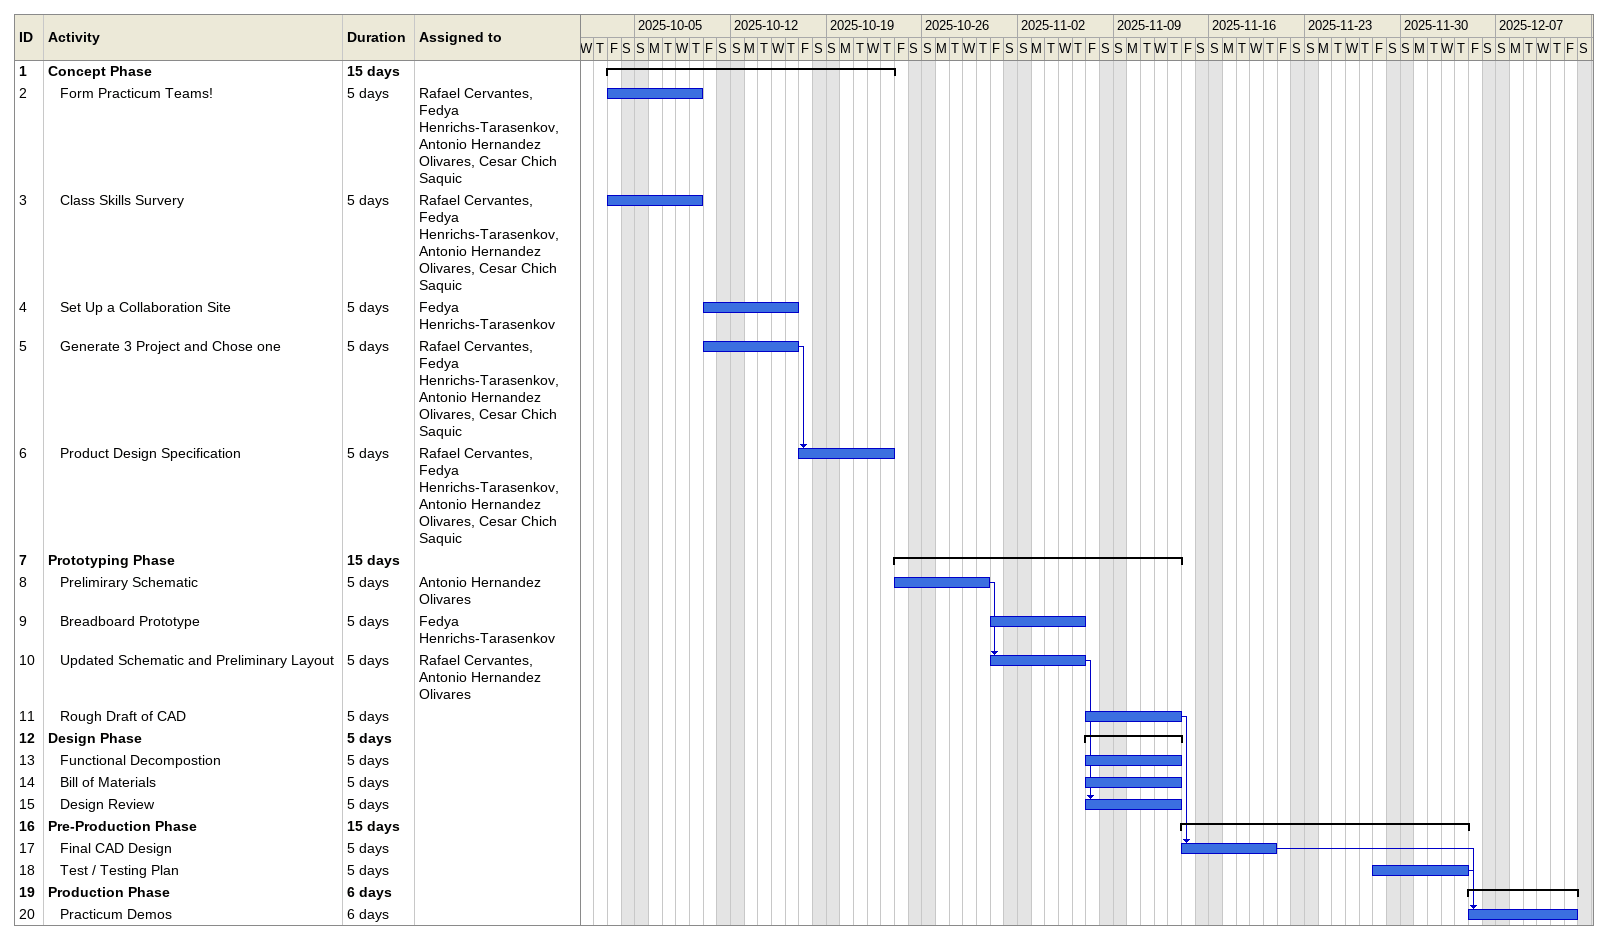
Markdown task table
| ID | Level | Task | Duration | Start | Finish | Predecessors | Resources |
|---|---|---|---|---|---|---|---|
| 1 | 1 | **Concept Phase** | 15d | 2025-10-03 | 2025-10-23 |  |  |
| 2 | 2 | Form Practicum Teams! | 5d | 2025-10-03 | 2025-10-09 |  | Rafael Cervantes, Fedya Henrichs-Tarasenkov, Antonio Hernandez Olivares, Cesar Chich Saquic |
| 3 | 2 | Class Skills Survery | 5d | 2025-10-03 | 2025-10-09 |  | Rafael Cervantes, Fedya Henrichs-Tarasenkov, Antonio Hernandez Olivares, Cesar Chich Saquic |
| 4 | 2 | Set Up a Collaboration Site | 5d | 2025-10-10 | 2025-10-16 |  | Fedya Henrichs-Tarasenkov |
| 5 | 2 | Generate 3 Project and Chose one | 5d | 2025-10-10 | 2025-10-16 |  | Rafael Cervantes, Fedya Henrichs-Tarasenkov, Antonio Hernandez Olivares, Cesar Chich Saquic |
| 6 | 2 | Product Design Specification | 5d | 2025-10-17 | 2025-10-23 | 5 | Rafael Cervantes, Fedya Henrichs-Tarasenkov, Antonio Hernandez Olivares, Cesar Chich Saquic |
| 7 | 1 | **Prototyping Phase** | 15d | 2025-10-24 | 2025-11-13 |  |  |
| 8 | 2 | Prelimirary Schematic | 5d | 2025-10-24 | 2025-10-30 |  | Antonio Hernandez Olivares |
| 9 | 2 | Breadboard Prototype | 5d | 2025-10-31 | 2025-11-06 |  | Fedya Henrichs-Tarasenkov |
| 10 | 2 | Updated Schematic and Preliminary Layout | 5d | 2025-10-31 | 2025-11-06 | 8 | Rafael Cervantes, Antonio Hernandez Olivares |
| 11 | 2 | Rough Draft of CAD | 5d | 2025-11-07 | 2025-11-13 |  |  |
| 12 | 1 | **Design Phase** | 5d | 2025-11-07 | 2025-11-13 |  |  |
| 13 | 2 | Functional Decompostion | 5d | 2025-11-07 | 2025-11-13 |  |  |
| 14 | 2 | Bill of Materials | 5d | 2025-11-07 | 2025-11-13 |  |  |
| 15 | 2 | Design Review | 5d | 2025-11-07 | 2025-11-13 | 10 |  |
| 16 | 1 | **Pre-Production Phase** | 15d | 2025-11-14 | 2025-12-04 |  |  |
| 17 | 2 | Final CAD Design | 5d | 2025-11-14 | 2025-11-20 | 11 |  |
| 18 | 2 | Test / Testing Plan | 5d | 2025-11-28 | 2025-12-04 |  |  |
| 19 | 1 | **Production Phase** | 6d | 2025-12-05 | 2025-12-12 |  |  |
| 20 | 2 | Practicum Demos | 6d | 2025-12-05 | 2025-12-12 | 17, 18 |  |
